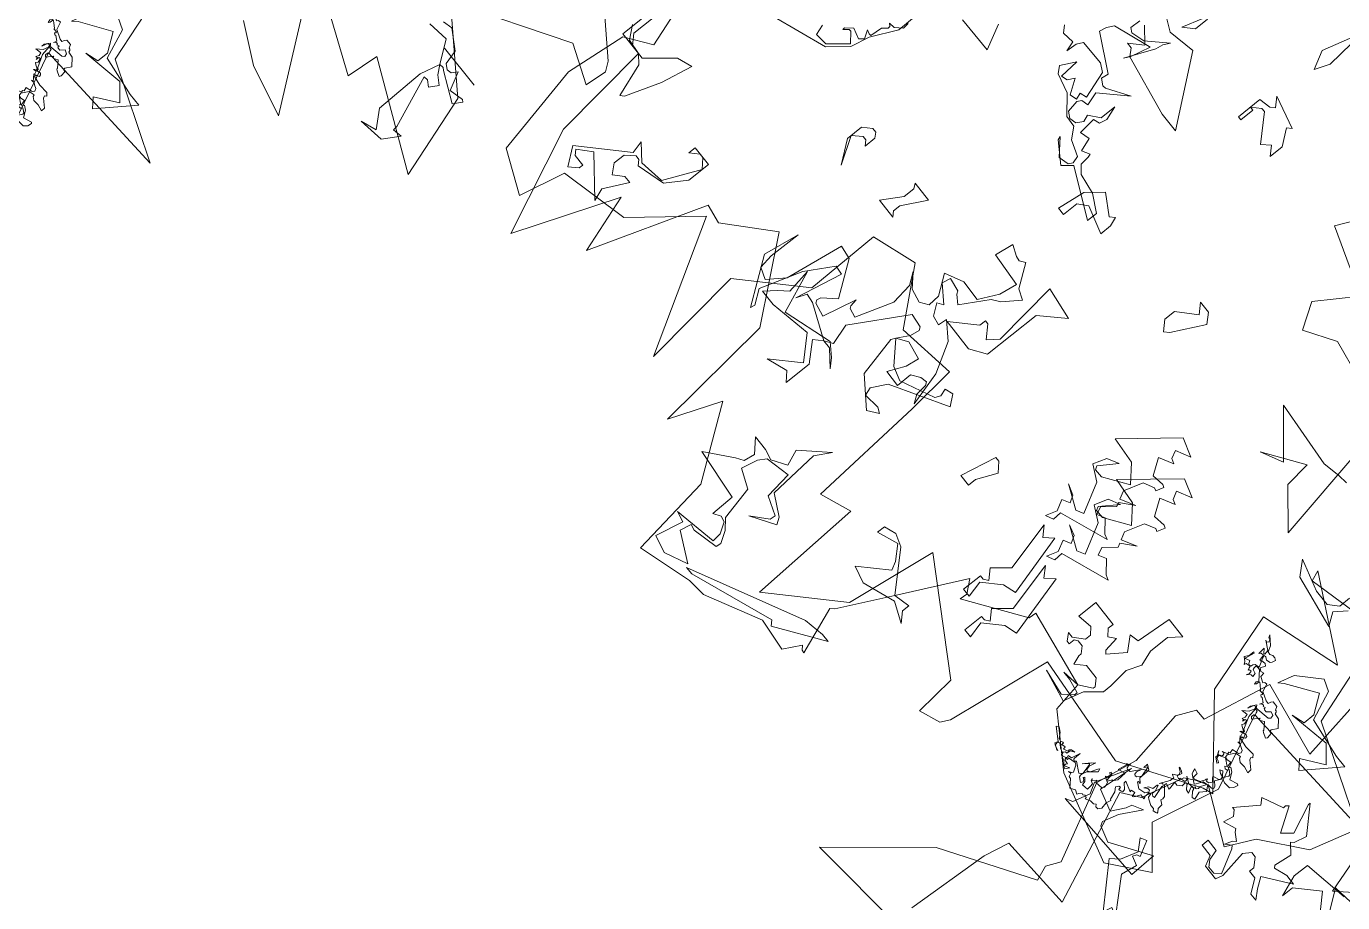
# Model space of a CAD drawing. Header units: metres. Extents: x -71 to 881, y -503 to 661.
# Drawn here: x 313.97 to 320.15, y -314.53 to -310.42 of the extents above; entities that cross this region are included whole.
import ezdxf

# ---------------------------------------------------------------- set-up
doc = ezdxf.new("R2010")
doc.units = ezdxf.units.M
doc.layers.add('ARBRE', color=100, linetype='Continuous', lineweight=13, true_color=0x00ff3f)

# ---------------------------------------------------------------- blocks, each defined once
blk = doc.blocks.new('WMF2', base_point=(0, 0.01))
at = {"color": 251, "lineweight": 0, "true_color": 0x636466}
for points in [[(183.13, -179.1), (188.97, -172.64), (192.5, -184.13), (195.26, -173.72), (200.97, -168.92), (202.85, -164.87), (210.8, -168.41), (212.43, -167.44), (213.62, -166.42), (215.13, -160.27), (217.5, -158.38), (210.72, -142.97), (221.5, -142.28), (222.26, -138.6), (222.84, -126.51)], [(178.29, -45.44), (176.89, -43.78), (174.7, -43.59), (173.01, -29.2), (166.39, -14.78), (160.89, -29.58), (158.19, -21.39), (152.68, -38.14), (149.95, -37.75), (143.85, -43.43), (139.57, -38.33), (135.29, -33.25), (133.39, -15.7), (130.63, -23.1), (123.64, -13.73), (121.99, -1.9), (114.39, -4.34), (111.72, -4.67), (103.98, -8.76), (99.27, -8.35), (97.95, -10.89), (97.46, -10.41), (97.02, -10.37), (99.54, -16.88), (99.06, -17.38), (95.41, -24.9), (90.83, -34.32), (89.42, -32.65), (89.51, -31.56), (81.64, -37.29), (81.55, -38.39), (70.38, -36.78), (69.61, -32.48), (62.22, -27.79), (49.27, -24.43), (44.16, -28.75), (49.49, -33.04), (47.38, -42.86), (52.22, -53.02), (31.88, -54.47), (45.91, -59.56), (49.4, -70.11)], [(40.14, -89.34), (24.4, -82.93), (24.01, -87.6), (8.81, -80.93), (12.69, -92.64), (23.58, -100.08), (8.83, -109.56), (3.27, -107.44), (3.01, -110.61), (3.9, -111.79), (16.57, -120.44)], [(100.3, -13.3), (97.37, -13.9), (96.16, -13.9), (102.61, -9.16), (103.21, -9.75), (114.9, -5.14), (116, -5.14), (100.3, -13.3), (100.3, -13.3)], [(122.03, -4.59), (121.2, -8.62), (122.72, -8.94), (116.58, -10.22), (116.74, -11.56), (117.68, -13), (118.53, -13.17), (119.53, -12.5), (119.62, -15.95), (127.05, -16.59), (123.52, -19.64), (122.5, -20.31), (122.25, -21.93), (124.05, -23.52), (121.84, -23.52), (120.32, -23.2), (118.31, -24.55), (119.17, -26.74), (115.88, -30.39), (117.14, -28.09), (116.53, -20.76), (113.49, -19.25), (112.89, -18.34), (116.25, -16.14), (114.07, -18.14), (114, -18.92), (116.7, -19.9), (117.23, -23.8), (120.73, -22.94), (121.42, -21.76), (121.9, -19.39), (119.14, -18.3), (118.02, -13.51), (116.67, -12.35), (115.65, -10.82), (115.72, -10.05), (119.34, -9.11), (120.19, -9.29), (120.53, -7.61), (116.29, -5.59), (119.5, -4.04), (122.03, -4.59), (122.03, -4.59)], [(207.51, -193.95), (205.44, -181.84), (216.23, -183.49), (218.11, -173.58), (219.76, -173.52), (220.92, -170.8), (219.49, -162.84), (220.49, -156.77), (215.08, -146.26), (215.94, -144.26), (215.12, -142.21), (227.2, -134.24), (237.13, -121.84), (221.43, -123.58)], [(177.9, -56.66), (174.32, -45.95), (177.81, -43.34), (178.67, -34.61), (175.87, -21.54), (169.72, -18.91), (168.26, -25.61), (158.55, -28.14), (151.66, -37.02), (141.23, -19.49), (142.97, -34.33), (135.13, -42.17), (135.3, -53.01), (129.01, -55.27), (122.91, -48.29), (114.53, -49.68), (113.77, -42.55), (112.45, -25.61), (108.09, -27.35), (107.21, -10.78), (98.49, -19.49), (96.74, -32.59), (81.64, -23.67), (81.04, -17.76), (78.09, -18.94), (77.45, -20.28), (75.41, -35.48), (59.11, -34.32), (48.77, -41.31), (47.36, -41.88), (58.37, -50.92), (61.87, -62.25), (50.47, -66), (62.16, -71.92), (61.59, -70.48), (52.23, -72.98)], [(39.13, -76.49), (33.51, -73.76), (26.05, -72.12), (37.25, -86.3)], [(95.41, -24.9), (93.1, -25.5), (93.1, -24.4), (91.88, -23.19), (94.81, -24.4), (99.43, -22.59), (101.87, -23.19), (98.33, -26.72), (98.94, -27.82), (100.65, -29.64), (103.57, -28.43), (103.57, -29.64), (101.87, -30.26), (100.05, -29.64), (95.41, -24.9), (95.41, -24.9)], [(57.77, -28.84), (58.63, -30.3), (56.93, -35.37), (57.37, -30.33), (54.22, -29.5), (53.25, -31.47), (53.04, -32.3), (51.55, -33.16), (53.17, -30.11), (53.78, -27.79), (53.47, -27.25), (51.12, -26.63), (45.81, -30.31), (45.66, -26.44), (59.37, -25.77), (58.42, -26.33), (57.77, -28.84), (57.77, -28.84)], [(169.87, -28.84), (169.25, -28.23), (167.56, -28.23), (167.56, -27.6), (168.66, -26.5), (170.48, -28.84), (164.64, -34.67), (165.12, -36.39), (162.8, -34.67), (159.28, -35.28), (156.97, -40.52), (158.19, -41.62), (158.8, -41.62), (159.88, -40.52), (159.88, -41.62), (156.97, -41.62), (156.97, -38.21), (158.8, -35.28), (162.8, -34.07), (163.41, -34.67), (164.03, -34.67), (165.12, -33.45), (165.12, -31.75), (164.03, -30.53), (162.8, -31.75), (161.71, -31.75), (163.41, -28.23), (162.8, -26.5), (168.04, -30.53), (169.87, -28.84), (169.87, -28.84)], [(57.77, -59.77), (57.34, -59.74), (56.99, -59.99), (56.55, -59.99), (56.22, -59.81), (56.35, -59.33), (56.48, -59.08), (57.01, -58.91), (57.45, -59.12), (57.71, -59.07), (57.42, -58.35), (56.8, -58.47), (56.47, -58.28), (56.73, -57.56), (56.31, -57.33), (55.87, -57.53), (55.75, -56.92), (54.93, -56.6), (54.8, -56.85), (54.47, -56.9), (54, -55.88), (52.71, -55.43), (52.29, -55.4), (52.19, -55.8), (52.04, -56.06), (51.25, -56.07), (50.96, -55.61), (50.83, -55.62), (50.67, -55.53), (50.58, -55.28), (49.76, -55.18), (48.77, -54.33), (49.22, -53.47), (49.17, -53.21), (48.84, -53.17), (48.7, -52.42), (48.83, -52.17), (49.57, -52.45), (49.82, -52.58), (49.78, -52.67), (50.67, -53.46), (51.2, -53.08), (51.37, -53.18), (51.41, -53.31), (52.03, -52.33), (52.28, -52.54), (52.29, -52.9), (52.25, -52.99), (52.13, -53.02), (52.29, -53.33), (52.38, -53.6), (52.8, -53.6), (52.54, -52.26), (51.6, -50.66), (51.34, -50.52), (51.27, -50.28), (50.74, -50.44), (50.57, -50.33), (50.48, -50.06), (50.84, -49.82), (50.98, -49.78), (50.89, -49.52), (49.55, -49.37), (48.16, -49.5), (47.78, -49.18), (48, -48.98), (47.85, -48.67), (46.68, -47.94), (46.65, -47.37), (47.56, -47.53), (48.39, -47.43), (48.9, -47.71), (48.98, -47.97), (49.76, -47.72), (50.3, -46.68), (50.19, -46.3), (49.75, -46.27), (49.22, -46.45), (49.02, -45.79), (48.86, -45.72), (48.68, -46.06), (48.07, -45.73), (47.44, -44.86), (46.32, -45.35), (46.14, -45.25), (46.23, -44.64), (46.6, -44.17), (47.56, -44.03), (48.1, -44.22), (48.58, -43.15), (48.01, -42.73), (47.85, -42.43), (48.07, -42.2), (48.76, -42.13), (48.17, -41.4), (48.71, -40.58), (48.32, -39.48), (48.7, -39.37), (49.37, -39.95), (49.47, -40.2), (49.63, -40.29), (49.94, -40.13), (49.49, -39.35), (50.01, -39.4), (50.51, -39.88), (50.54, -40.02), (50.86, -39.85), (50.83, -39.28), (51.31, -38.78), (51.84, -38.83), (51.55, -37.7), (51.59, -37.62), (52.39, -37.81), (52.44, -37.5), (51.18, -36.52), (51.08, -36.13), (51.12, -35.83), (50.51, -35.51), (50.45, -34.8), (50.07, -34.49), (50.03, -34.34), (50.2, -34.23), (50.61, -34.11), (50.82, -34.33), (51.37, -34.3), (52.2, -34.62), (52.47, -34.77), (52.63, -35.28), (52.87, -35.21), (52.86, -34.42), (52.76, -34.37), (52.7, -34.11), (53.34, -34.14), (53.62, -33.41), (53.77, -33.15), (53.9, -33.1), (53.97, -33.15), (54.13, -33.69), (54.66, -33.51), (54.57, -33.25), (56.09, -33.72), (56.03, -33.37), (55.31, -32.87), (55.2, -32.49), (55.39, -32.36), (55.77, -32.24), (55.88, -32.62), (56.15, -32.56), (56.36, -32.12), (55.85, -31.63), (55.46, -30.55), (55.3, -30.46), (55.43, -29.76), (55.24, -28.88), (55.5, -28.39), (55.87, -28.34), (56.16, -28.62), (56.42, -28.33), (56.99, -28.28), (57.65, -27.88), (57.72, -28.12), (58.03, -28.17), (58.25, -27.98), (58.41, -28.05), (58.73, -27.66), (58.86, -27.41), (59.43, -27.6), (60.1, -27.17), (61.07, -28.04), (61.37, -28.09), (61.58, -28.52), (61.97, -28.4), (61.62, -28.65), (61.49, -28.9), (62.03, -29.74), (62.37, -29.92), (63.43, -29.61), (63.34, -29.34), (63.61, -29.26), (63.52, -29), (62.86, -28.99), (63.01, -28.72), (62.94, -28.47), (62.26, -28.88), (62.57, -28.28), (62.89, -28.34), (63.48, -28.85), (64.34, -29.1), (64.6, -29.45), (65.11, -29.53), (65.65, -29.92), (65.93, -29.83), (66.02, -29.66), (65.89, -29.26), (65.11, -29.09), (65.26, -29.04), (66.15, -29.41), (66.02, -29.89), (67.84, -30.97), (67.51, -31.22), (66.81, -30.85), (66.26, -30.24), (65.89, -30.14), (65.56, -30.31), (65.43, -30.34), (65.4, -29.99), (64.88, -30.15), (64.76, -29.76), (64.15, -30.11), (64.22, -30.34), (64, -30.58), (63.48, -30.72), (64.02, -30.36), (64.06, -29.83), (64.32, -29.76), (64.47, -29.5), (64.37, -29.25), (64.12, -29.12), (63.68, -29.31), (63.59, -29.47), (63.68, -29.74), (63.15, -29.91), (62.91, -31.2), (62.89, -30.2), (62.83, -30.07), (62.59, -29.93), (62.37, -30.14), (60.91, -29.37), (60.7, -29.58), (60.56, -29.85), (60.92, -31.25), (60.95, -31.35), (61.49, -30.77), (61.62, -30.52), (60.95, -31.58), (60.73, -31.77), (60.58, -32.05), (60.79, -31.06), (60.63, -30.55), (60.45, -30.45), (60.1, -30.71), (59.75, -31.73), (59.62, -31.98), (59.42, -31.56), (60.41, -30.31), (60.57, -29.63), (60.56, -29.41), (60.48, -29.15), (59.78, -28.78), (59.61, -29.12), (59.81, -29.35), (60.09, -29.48), (59.99, -29.66), (59.52, -29.31), (59.36, -28.78), (58.88, -28.85), (58.48, -28.96), (58.53, -29.53), (58.63, -29.93), (59.11, -30.07), (59.2, -30.34), (58.98, -30.11), (58.66, -30.69), (58.5, -30.4), (57.42, -30.59), (57.23, -30.94), (57.5, -31.63), (57.97, -31.77), (58.34, -31.96), (58.03, -32.11), (58.06, -32.48), (58.09, -32.59), (58.37, -32.72), (58.26, -32.91), (58, -32.77), (57.77, -31.77), (57.68, -31.73), (57.33, -32.4), (57.28, -32.27), (56.9, -32.97), (56.98, -34.3), (57.97, -33.85), (57.74, -35.15), (57.85, -35.31), (57.61, -35.42), (57.47, -35.67), (57.52, -35.37), (57.39, -34.96), (57.14, -34.83), (56.74, -34.96), (56.01, -36.34), (56.16, -35.64), (56.04, -35.25), (55.87, -35.15), (55.61, -35.22), (55.28, -35.83), (55.72, -37.28), (56, -36.77), (56.07, -37.45), (55.3, -37.06), (55.27, -35.48), (54.61, -35.03), (54.96, -35), (55.02, -34.9), (54.16, -34.45), (53.24, -34.74), (53.05, -35.07), (52.92, -35.12), (53.11, -35.44), (53.43, -35.41), (53.84, -35.06), (53.53, -35.66), (53.04, -35.95), (52.98, -36.7), (52.93, -36.78), (52.55, -36.04), (52.54, -35.47), (52.19, -35.28), (51.91, -35.35), (52.44, -37.08), (52.39, -37.16), (52.45, -37.28), (52.71, -37.43), (52.87, -37.29), (53.01, -37.03), (52.38, -38.45), (52.36, -39.1), (52.67, -39.15), (52.85, -39.25), (52.39, -39.66), (52.26, -39.92), (52.49, -40.27), (53.02, -40.55), (52.98, -40.64), (52.41, -40.45), (52.16, -40.32), (52.31, -39.62), (51.9, -39.53), (51.76, -39.57), (51.81, -39.69), (51.02, -39.94), (51.02, -40.16), (51.11, -40.42), (51.46, -40.59), (50.47, -40.19), (49.85, -40.29), (49.72, -40.33), (49.57, -40.61), (49.49, -40.55), (49.46, -40.43), (49.28, -40.54), (49.15, -40.81), (49.22, -41.05), (48.9, -41.88), (48.95, -42.01), (49.46, -41.85), (49.82, -40.94), (49.95, -40.7), (51.24, -41.37), (51.43, -41.67), (51.53, -42.07), (50.86, -41.92), (50.77, -41.24), (50.48, -41.18), (49.74, -41.56), (49.46, -42.27), (49.5, -42.42), (49.41, -42.59), (49.24, -42.27), (48.89, -42.32), (48.63, -42.83), (49.09, -43.19), (49.12, -43.32), (49.21, -43.37), (48.38, -43.7), (48.25, -43.95), (48.36, -44.36), (48.89, -44.41), (49.31, -44.64), (48.96, -44.87), (48.46, -44.41), (48.27, -44.32), (47.88, -45.08), (47.97, -45.33), (48.55, -45.65), (48.68, -45.4), (48.96, -45.31), (49.3, -45.49), (49.06, -45.7), (50.1, -46.26), (50.9, -45.79), (50.93, -45.72), (50.82, -45.31), (50.42, -45.22), (50.17, -45.09), (50.28, -44.9), (51.03, -45.31), (51.03, -45.54), (51.44, -46.19), (51.18, -45.85), (51.02, -45.76), (50.63, -46.1), (50.58, -46.17), (50.67, -46.44), (50.83, -46.52), (51.09, -46.45), (50.35, -46.83), (50.42, -47.09), (50.26, -47.21), (50.42, -47.72), (49.49, -48.01), (49.31, -48.35), (49.49, -48.67), (50.03, -48.84), (50.3, -48.99), (50.77, -48.92), (50.44, -48.95), (51.22, -49.71), (51.11, -49.74), (51.31, -50.19), (51.71, -50.04), (51.65, -50.13), (51.4, -50.23), (51.47, -50.48), (52.03, -50.67), (52.29, -50.82), (52.12, -51.17), (52.29, -51.69), (52.54, -51.59), (52.57, -51.17), (52.63, -51.43), (52.9, -51.36), (52.76, -51.82), (52.87, -52.23), (53.49, -52.1), (53.75, -52.03), (53.04, -52.74), (52.85, -53.52), (52.92, -53.78), (53.01, -53.82), (53.28, -53.74), (53.5, -52.87), (53.5, -53.31), (53.09, -54.09), (52.87, -53.87), (52.85, -53.74), (50.74, -54.16), (50.47, -54.45), (50.6, -54.86), (51.14, -55.04), (51.55, -54.48), (51.91, -54.45), (52.09, -54.54), (52.03, -54.61), (52.09, -54.76), (52.39, -54.6), (52.42, -54.73), (52.51, -54.77), (52.77, -54.69), (52.92, -54.44), (52.77, -54.92), (53.44, -55.27), (53.59, -55.23), (53.84, -55.36), (53.75, -55.52), (53.79, -55.66), (54.35, -55.63), (54.31, -55.72), (54.95, -56.16), (55.21, -56.29), (55.34, -56.28), (55.36, -55.82), (55.49, -55.58), (55.61, -55.96), (55.42, -56.31), (56.6, -57.37), (57.04, -57.37), (57.3, -57.31), (57.27, -56.95), (57.18, -56.7), (56.58, -56.58), (56.42, -56.07), (56.77, -56.03), (57.04, -55.74), (57.17, -55.49), (57.04, -55.96), (57.15, -56.34), (57.42, -56.28), (57.5, -56.1), (57.66, -56.41), (57.75, -56.66), (58.41, -56.45), (58.45, -56.16), (58.7, -56.5), (59.31, -56.82), (58.99, -57.43), (58.98, -58.29), (58.79, -58.19), (59.04, -56.9), (58.99, -56.77), (58.39, -57.11), (58.15, -56.74), (57.97, -56.66), (57.71, -56.74), (57.66, -57.05), (57.53, -57.31), (56.88, -57.52), (57.28, -58.16), (57.46, -58.26), (57.59, -58.22), (57.82, -59.01), (58.22, -58.91), (58.37, -58.64), (58.47, -59.68), (57.96, -59.2), (57.81, -59.24), (57.85, -59.58), (57.93, -59.84), (59.21, -60.53), (58.92, -60.47), (58.77, -60.73), (58.88, -60.98), (59.17, -61.05), (59.42, -61.39), (58.22, -60.54), (57.77, -59.77), (57.77, -59.77)], [(85.82, -32.33), (85.2, -32.33), (84.59, -32.83), (85.82, -34.04), (83.99, -36.36), (85.82, -43.43), (84.59, -42.2), (83.5, -43.43), (81.06, -34.64), (82.88, -34.04), (85.2, -31.73), (84.59, -29.42), (85.82, -29.42), (85.82, -32.33), (85.82, -32.33)], [(127.86, -39.54), (126.03, -38.33), (124.94, -37.24), (127.24, -38.94), (128.46, -38.94), (129.55, -37.85), (127.24, -35.41), (127.24, -31.39), (128.46, -32.48), (131.38, -31.39), (127.86, -34.91), (130.76, -37.85), (136.62, -36.62), (138.93, -36.62), (137.71, -38.33), (136.62, -39.54), (137.23, -43.08), (134.79, -37.24), (127.86, -39.54), (127.86, -39.54)], [(70.82, -34.21), (69.59, -35.56), (69.59, -35.99), (71.7, -36.34), (72.94, -36.34), (70.38, -36.78), (68.72, -38.1), (68.72, -38.45), (69.59, -39.32), (71.7, -39.32), (72.94, -38.1), (73.38, -39.32), (73.38, -39.76), (74.16, -40.55), (75.04, -40.55), (75.48, -40.2), (75.48, -39.32), (75.92, -39.32), (76.72, -40.2), (75.92, -40.2), (74.6, -41.44), (74.6, -42.32), (75.48, -43.11), (77.6, -42.67), (77.6, -45.66), (73.81, -45.66), (73.81, -44.79), (72.94, -44), (72.05, -44.79), (71.7, -42.67), (71.26, -42.32), (69.59, -44.79), (71.26, -46.54), (69.94, -46.89), (69.59, -52), (66.59, -52), (67.83, -50.32), (67.83, -47.34), (67.04, -45.22), (67.83, -43.11), (67.48, -40.2), (67.48, -38.89), (69.16, -36.78), (69.94, -33.86), (74.6, -34.65), (70.82, -34.21), (70.82, -34.21)], [(90.23, -35.66), (89.63, -35.66), (89.02, -36.14), (90.23, -37.37), (88.4, -39.67), (90.23, -46.74), (89.02, -45.52), (87.92, -46.74), (85.48, -37.97), (87.31, -37.37), (89.63, -35.05), (89.02, -32.72), (90.23, -32.72), (90.23, -35.66), (90.23, -35.66)], [(120.42, -66.45), (119.65, -67.04), (117.45, -64.06), (115.93, -63.49), (117.61, -61.04), (118.69, -60.22), (120.94, -56.22), (122.15, -57.02), (122.44, -57.42), (124.35, -57.69), (124.6, -56.41), (122.13, -54.73), (122.91, -54.15), (121.8, -52.67), (120.44, -52.47), (120.32, -53.77), (117.85, -52.09), (115.45, -48.04), (114.13, -43.19), (114.93, -44.29), (115.11, -45.98), (115.4, -46.38), (116.35, -46.16), (117.52, -45.28), (117.5, -42.97), (119.86, -43.05), (118.8, -45.54), (118.53, -47.44), (121.17, -47.9), (122.64, -46.8), (121.69, -48.6), (121.49, -49.97), (121.78, -50.35), (123.77, -50.57), (128.28, -42.59), (127.38, -39.75), (128.46, -38.94), (133.52, -40.99), (134.82, -41.11), (135.39, -39.6), (134.06, -46.44), (135.36, -46.55), (137.61, -42.55), (139.52, -36.52), (138.12, -34.62), (138.22, -33.95), (142.72, -39.97), (141.89, -45.21), (141.95, -40.55), (141.61, -38.48), (139.96, -37.89), (138.27, -40.36), (137.04, -48.82), (135.07, -48.6), (131.68, -44.07), (133.27, -42.27), (133.42, -41.67), (133.14, -41.28), (131.16, -40.93), (130.09, -45.87), (129.9, -44.79), (129.67, -44.48), (128.38, -44.23), (126.63, -49.66), (127.08, -52.73), (128.25, -54.29), (126.47, -52.71), (124.5, -52.36), (123.39, -53.17), (123.49, -54.92), (125.42, -57.49), (122.86, -58.8), (119.88, -58.72), (118.5, -61.58), (118.12, -64.16), (123.08, -64.47), (122.69, -67.2), (121.11, -66.56), (120.42, -66.45), (120.42, -66.45)], [(122.64, -46.8), (119.8, -44.2), (117.78, -43.62), (113.05, -45.94), (112.69, -46.71), (113.05, -47.75), (111.9, -48.16), (110.76, -46.76), (118.41, -42.1), (119.56, -39.88), (119.15, -38.74), (116.82, -39.05), (116.04, -38.68), (117.45, -37.54), (121.56, -40.46), (122.95, -46.17), (122.64, -46.8), (122.64, -46.8)], [(174.7, -43.59), (178.13, -43.59), (178.13, -48.16), (177.26, -48.16), (177.26, -44.83), (176.02, -43.59), (173.91, -43.59), (170.9, -47.37), (168.8, -48.16), (169.68, -43.59), (171.36, -38.49), (171.81, -38.05), (173.47, -42.7), (174.7, -43.59), (174.7, -43.59)], [(99.65, -46.23), (100.87, -43.31), (100.87, -42.08), (102.57, -42.08), (101.47, -47.33), (100.87, -47.33), (99.65, -46.23), (99.65, -46.23)], [(82.59, -63.67), (82.02, -62.61), (81.29, -62.4), (83.29, -61.31), (81.8, -59.17), (80.03, -59.45), (79.63, -59.31), (79.98, -58.16), (80.39, -58.29), (81.86, -57.49), (82.69, -54.71), (82.12, -53.66), (80.09, -54.82), (81.89, -53.24), (81.61, -52.7), (82.93, -50.96), (82.44, -49.93), (81.38, -50.49), (79.67, -49.09), (78.94, -48.87), (85.72, -46.19), (85.64, -44.92), (86.71, -44.35), (86.21, -45.98), (87.01, -47.47), (85.95, -48.04), (86.55, -49.02), (88.1, -49.47), (84.71, -48.03), (83.64, -48.6), (85.9, -52.66), (88.14, -53.77), (87.55, -55.72), (85.96, -56.58), (87.61, -54.06), (87.34, -53.53), (86.07, -53.59), (82.77, -55.98), (85.1, -58.01), (88.93, -58.28), (83.26, -65.56), (80.58, -64.76), (82.59, -63.67), (82.59, -63.67)], [(87.01, -67), (86.45, -65.93), (85.72, -65.71), (87.73, -64.61), (86.24, -62.48), (84.47, -62.76), (84.07, -62.63), (84.4, -61.49), (84.81, -61.62), (86.3, -60.82), (87.13, -58.03), (86.56, -56.98), (84.52, -58.13), (86.33, -56.54), (86.04, -56.01), (87.37, -54.28), (86.87, -53.24), (85.82, -53.82), (84.11, -52.42), (83.35, -52.19), (90.12, -49.5), (90.07, -48.23), (91.12, -47.66), (90.64, -49.3), (91.42, -50.77), (90.37, -51.37), (90.96, -52.33), (92.52, -52.8), (89.13, -51.34), (88.07, -51.91), (90.31, -55.97), (92.58, -57.08), (91.99, -59.05), (90.39, -59.91), (92.05, -57.37), (91.75, -56.85), (90.49, -56.9), (87.19, -59.31), (89.51, -61.33), (93.35, -61.59), (87.7, -68.89), (85.01, -68.09), (87.01, -67), (87.01, -67)], [(147.29, -84.34), (145.55, -80.94), (150.8, -80.88)], [(40.86, -56.38), (43.16, -58.19), (49.01, -56.98), (47.19, -57.59), (47.19, -59.3), (49.01, -61.74), (53.04, -58.82), (53.65, -58.19), (53.04, -60.53), (50.1, -63.43), (48.41, -62.83), (46.7, -58.82), (40.86, -58.19), (39.03, -58.19), (42.55, -52.98), (43.78, -54.06), (40.86, -56.38), (40.86, -56.38)], [(113.17, -63.62), (113.17, -55.18), (115.36, -53.65), (120.07, -53.65), (116.91, -56.82), (116.91, -57.81), (116.37, -57.81), (114.82, -56.28), (113.72, -57.81), (114.82, -67.35), (110.12, -66.81), (113.17, -63.62), (113.17, -63.62)], [(156.89, -69.51), (157.43, -66.75), (159.56, -64.03), (167.3, -61.05)], [(162.11, -65.55), (161.63, -64.1), (159.84, -64.31), (157.76, -66.95), (159.09, -68.05), (159.4, -68.02), (159.94, -67.33), (159.98, -67.64), (159.15, -68.6), (157.6, -68.22), (157.12, -68.85), (157.81, -69.96), (157.22, -69.78), (156.92, -69.81), (156.81, -71.58), (156.27, -72.27), (156.3, -72.59), (156.65, -72.85), (155.79, -72.95), (154.94, -73.93), (155.05, -74.81)], [(155.22, -76.3), (155.18, -73.27), (156.89, -69.51), (156.89, -69.51)], [(136.37, -58.45), (136.37, -57.37), (135.76, -56.76), (138.68, -56.76), (136.98, -59.69), (136.98, -61.39), (137.47, -62), (134.54, -62), (136.37, -58.45), (136.37, -58.45)], [(147.98, -61.05), (146.87, -62.15), (146.26, -62.15), (145.66, -61.53), (145.66, -59.83), (146.26, -60.44), (146.87, -60.44), (147.98, -59.23), (145.66, -55.68), (147.98, -58.61), (147.98, -61.05), (147.98, -61.05)], [(64.7, -71.27), (60.09, -70.06), (57.77, -70.06), (56.55, -71.27), (56.55, -72.98)], [(55.34, -71.77), (56.55, -70.06), (55.34, -68.37), (63.01, -69.46), (64.7, -71.27), (64.7, -71.27)], [(68.73, -71.99), (73.89, -76.06), (74.34, -79.76), (79.68, -75.87), (76.6, -77.49), (82.66, -82.33), (73, -81.67), (70.51, -82.25), (69.1, -82.43)], [(94.84, -108.74), (97.41, -102.93), (91.6, -101)], [(87.74, -99.72), (91.28, -94.1), (89.03, -90.71), (84.85, -93.45), (79.38, -92.64)], [(71.55, -86.71), (68.73, -71.99), (68.73, -71.99)], [(122.21, -79.14), (120.38, -81.45), (117.46, -79.74), (116.86, -80.36), (116.37, -79.14), (116.37, -77.44), (120.38, -78.53), (121.59, -77.44), (121.59, -75.13), (122.69, -75.13), (122.21, -79.14), (122.21, -79.14)], [(97.72, -81.01), (100.04, -76.4), (100.64, -75.79), (101.87, -77), (101.87, -78.71), (99.41, -81.01), (100.64, -82.24), (98.93, -82.24), (97.72, -81.01), (97.72, -81.01)], [(141.64, -91.28), (140.84, -90.46), (139.13, -90.72), (138.69, -89.34), (138.63, -90.88), (138.17, -91.79), (134.57, -91.91), (133.35, -91.28), (132.09, -87.5), (133.07, -87.18), (132.73, -86.26), (133.71, -85.95), (135.09, -87.89), (135.6, -86.91), (136.47, -86.63), (136.66, -89.45), (137.77, -87.31), (136.97, -86.47), (134.21, -85.79), (131.7, -83.77), (130.11, -83.69), (128.85, -82.3), (126.54, -81.5), (126.24, -80.52), (126.57, -79.87), (128, -79.47), (130.14, -81.38), (129.97, -80.9), (127.04, -78.97), (125.91, -80.36), (118.92, -77.16), (118.88, -78.69), (121.4, -80.01), (124.34, -80.36), (125.43, -81.26), (125.58, -82.58), (125.74, -83.07), (126.83, -82.4), (127.49, -84.3), (128.86, -83.86), (129.13, -86.37), (128.24, -86.66), (128, -87.76), (128.66, -89.67), (128.66, -87.28), (130.11, -86.07), (129.76, -85.15), (130.27, -84.17), (131.22, -83.92), (132.14, -84.39), (132.47, -86.12), (132.16, -86.71), (131.17, -87.01), (131.77, -88.88), (128.43, -92.34), (131.45, -90.3), (131.93, -90.21), (132.84, -90.68), (132.69, -91.75), (138.01, -94.49), (137.8, -95.54), (137.29, -96.51), (132.41, -98.35), (132.02, -98.48), (132.65, -95.66), (133.11, -94.75), (131.35, -98.96), (131.2, -100.04), (130.7, -101), (133.23, -98.36), (135.1, -97.76), (135.74, -98.1), (135.68, -99.63)], [(18.5, -90.74), (17.84, -93.61), (20.02, -96.45), (22.98, -96.02)], [(22.05, -97.63), (20.72, -98), (17.93, -96.37), (17.41, -94.37), (16.65, -93.94), (15.97, -94.11), (15.49, -94.96), (14.21, -92.52), (12.21, -93.06), (11.86, -92.86), (12.6, -91.6), (16.89, -93.51), (17.23, -93.72), (17.84, -93.61), (16.91, -92.52), (15.64, -91.79), (16.37, -90.52), (17.22, -91.02), (17.83, -90.91), (14.87, -83.79), (14.78, -83.17), (13.49, -83.45), (14.87, -81.07), (17.86, -80.56), (18.47, -80.47), (16.28, -81.33), (18.28, -83.52), (18.5, -90.74), (18.5, -90.74)], [(132.71, -95.54), (133.58, -96.42), (134.37, -96.42), (132.71, -98.1), (134.81, -99.76)], [(130.14, -106.98), (130.14, -104.87), (131.46, -103.54), (130.59, -106.54)], [(134.81, -103.19), (131.92, -101.88), (128.03, -102.76), (120.98, -94.11), (123.89, -94.11), (132.71, -95.54), (132.71, -95.54)], [(12.72, -95.5), (19.16, -95.5), (12.72, -95.5), (12.72, -95.5)], [(111.88, -106.14), (110.25, -104.06), (110.25, -101.98), (111.34, -103.08), (112.32, -101.98), (115.5, -105.17), (116.06, -105.17), (117.15, -104.06), (116.61, -104.06), (116.61, -101.98), (117.15, -101.98), (117.15, -105.71), (115.5, -106.14), (114.95, -106.7), (116.06, -107.79), (111.34, -106.7), (111.88, -106.14), (111.88, -106.14)], [(115.75, -124.16), (114.96, -116.16), (115.75, -114.04), (117.08, -116.51), (115.75, -121.61)], [(167.53, -134.78), (172.77, -136.49), (177.52, -141.23), (181.55, -156.93), (182.76, -158.76), (179.84, -155.24), (179.84, -158.76), (182.76, -165.09), (183.97, -163.4), (183.36, -163.4), (183.36, -161.69), (183.97, -161.69), (183.97, -165.71), (182.76, -166.93), (185.07, -169.24), (186.28, -168.03), (189.83, -171.55), (192.73, -168.64), (192.73, -166.93), (193.83, -169.85), (193.83, -172.16), (187.38, -173.37)], [(184.43, -173.9), (189.08, -173.24), (185.87, -169.02), (184.12, -165.76), (182.95, -164.22), (179.83, -163.17), (179.13, -161.78), (177.11, -159.84), (179.39, -158.51), (177.45, -157.05), (175.4, -155.88), (174.19, -156.77), (174.64, -155.32), (174.73, -153.72), (171.93, -152.49), (174.04, -150.58), (173.91, -148.36), (173.97, -146.62), (174.86, -142.5), (171.62, -141.79), (172.09, -138.69), (172.09, -138.69)], [(208.96, -155.15), (209.4, -154.92), (209.63, -154.33), (208.3, -153.97), (208.67, -151.63), (204.64, -147.41), (205.96, -147.79), (206.24, -146.5), (211.37, -151.69), (210.33, -152.81), (209.63, -155.34), (210.96, -156.71), (210.11, -157.18), (208.96, -155.15), (208.96, -155.15)], [(203.13, -162.67), (204.93, -162.67), (204.93, -163.71), (203.13, -163.71), (202.75, -162.29), (202.01, -161.54), (200.96, -161.54), (200.21, -162.29), (202.01, -165.5), (202.37, -165.88), (203.13, -165.12), (202.75, -166.25), (202.37, -166.64), (203.5, -167.31), (203.82, -167.68), (205.6, -166.93), (205.31, -168.42), (205.98, -169.09), (206.34, -169.09), (204.18, -172.31), (204.93, -173.05), (202.01, -174.48), (202.01, -174.86), (201.7, -175.24), (199.54, -172.01), (198.43, -173.43), (200.21, -177.4), (200.21, -177.69), (197, -174.48), (197.38, -172.69), (197.76, -172.31), (196.33, -171.27), (196.63, -168.73), (196.33, -168.42), (194.53, -169.09), (193.04, -169.09), (196.63, -166.25), (195.57, -164.83), (194.53, -163.71), (195.57, -163.71), (197, -165.5), (198.12, -165.5), (198.12, -166.25), (199.17, -167.31), (199.92, -167.31), (200.59, -166.25), (199.92, -162.29), (200.21, -161.25), (202.37, -161.25), (203.13, -162.67), (203.13, -162.67)]]:
    blk.add_lwpolyline(points, dxfattribs=at)

msp = doc.modelspace()

# ---------------------------------------------------------------- block references
at = {"layer": 'ARBRE', "color": 251, "lineweight": 5, "true_color": 0x636466, "xscale": 0.03451886634015593, "yscale": 0.03451886634015593, "zscale": 0.03451886634015593, "rotation": 128.5771086415459}
for p in [(313.7716, -313.095), (319.4304, -316.2002), (319.5114, -323.2929)]:
    msp.add_blockref('WMF2', p, dxfattribs=at)

doc.saveas('drawing.dxf')
